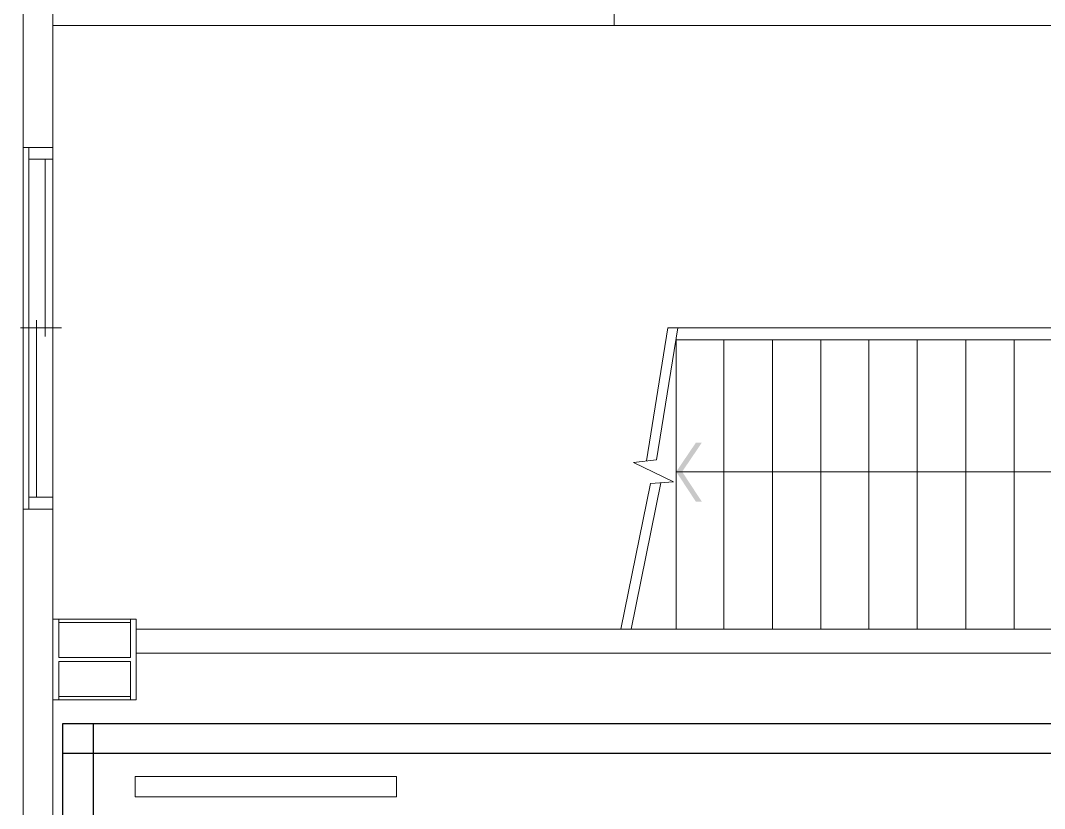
# Model space of a CAD drawing. Header units: millimetres. Extents: x -15161 to 10473752, y -72817 to 33960.
# Drawn here: x -1834 to -1325, y -23369 to -22977 of the extents above; entities that cross this region are included whole.
import ezdxf

# ---------------------------------------------------------------- set-up
doc = ezdxf.new("R2010")
doc.units = ezdxf.units.MM
doc.layers.add('PDF_單色填滿', color=7, linetype='Continuous')
doc.layers.add('PDF_幾何圖形', color=7, linetype='Continuous')

# ---------------------------------------------------------------- blocks, each defined once
blk = doc.blocks.new('庫板1140116')
at = {"color": 94}
for points in [[(-1798.34, -23869.48), (-1813.34, -23869.48), (-1813.34, -23326.44), (-1798.34, -23326.44)], [(-962.97, -23326.44), (-962.97, -23341.44), (-1813.34, -23341.44), (-1813.34, -23326.44)]]:
    blk.add_lwpolyline(points, close=True, dxfattribs=at)
blk = doc.blocks.new('建築底圖1140116')
at = {"layer": 'PDF_單色填滿', "lineweight": 0}
for points in [[(-1508.41, -23201.27), (-1505.45, -23201.27), (-1498.67, -23186.88), (-1495.71, -23186.88)], [(-1498.67, -23216.09), (-1495.71, -23216.09), (-1508.41, -23201.27), (-1505.45, -23201.27)]]:
    blk.add_solid(points, dxfattribs=at)
at = {"layer": 'PDF_幾何圖形', "lineweight": 0}
blk.add_line((-1833.16, -22058.93), (-1833.16, -25652.78), dxfattribs=at)
for points in [[(-1818.34, -22949.35), (-1718.42, -22949.35), (-1718.42, -22967.56), (-1551.17, -22967.56), (-1551.17, -22862.55), (-1539.32, -22862.55), (-1539.32, -22979.41)], [(-1027, -23321.52), (-1027, -22979.41), (-1539.32, -22979.41), (-1818.34, -22979.41)], [(-1833.16, -23039.96), (-1833.16, -23219.9), (-1818.34, -23219.9), (-1818.34, -23039.96)], [(-1830.2, -23039.96), (-1830.2, -23219.9)], [(-1818.34, -23045.89), (-1830.2, -23045.89)], [(-1822.15, -23045.89), (-1822.15, -23133.95)], [(-1814.11, -23129.72), (-1834.43, -23129.72)], [(-1826.39, -23213.98), (-1826.39, -23125.91)], [(-1535.93, -23279.6), (-1521.11, -23207.2), (-1509.68, -23206.36), (-1529.58, -23196.62), (-1518.15, -23195.35), (-1507.56, -23129.72)], [(-1508.41, -23279.6), (-1508.41, -23135.65), (-1237.43, -23135.65), (-1237.43, -23129.72), (-1512.64, -23129.72), (-1523.23, -23195.77)], [(-1484.7, -23279.6), (-1484.7, -23135.65)], [(-1460.57, -23279.6), (-1460.57, -23135.65)], [(-1436.43, -23279.6), (-1436.43, -23135.65)], [(-1412.72, -23279.6), (-1412.72, -23135.65)], [(-1388.59, -23279.6), (-1388.59, -23135.65)], [(-1364.45, -23279.6), (-1364.45, -23135.65)], [(-1340.32, -23279.6), (-1340.32, -23135.65)], [(-1508.41, -23201.27), (-1244.63, -23201.27)], [(-1530.85, -23279.6), (-1516.03, -23206.78)], [(-1818.34, -23213.98), (-1830.2, -23213.98)], [(-1818.34, -23219.9), (-1818.34, -23420.6), (-1833.16, -23420.6), (-1833.16, -23219.9)], [(-1213.3, -23291.46), (-1213.3, -23279.6), (-1776.85, -23279.6)], [(-1776.85, -23291.46), (-1213.3, -23291.46)]]:
    blk.add_lwpolyline(points, dxfattribs=at)
for points in [[(-1818.34, -22946.39), (-1818.34, -23039.96), (-1833.16, -23039.96), (-1833.16, -22946.39)], [(-1779.81, -23314.75), (-1776.85, -23314.75), (-1776.85, -23274.52), (-1779.81, -23274.52), (-1779.81, -23293.58), (-1815.38, -23293.58), (-1815.38, -23274.52), (-1818.34, -23274.52), (-1818.34, -23314.75), (-1815.38, -23314.75), (-1815.38, -23295.69), (-1779.81, -23295.69)], [(-1815.38, -23276.22), (-1815.38, -23274.52), (-1779.81, -23274.52), (-1779.81, -23276.22)], [(-1815.38, -23314.75), (-1815.38, -23313.05), (-1779.81, -23313.05), (-1779.81, -23314.75)]]:
    blk.add_lwpolyline(points, close=True, dxfattribs=at)

msp = doc.modelspace()

# ---------------------------------------------------------------- linework, layer by layer
at = {"color": 8, "lineweight": 13, "ltscale": 0.13}
msp.add_lwpolyline([(-1777.4706, -23362.8533), (-1777.4706, -23352.8533), (-1647.4706, -23352.8533), (-1647.4706, -23362.8533)], close=True, dxfattribs=at)

# ---------------------------------------------------------------- block references
at = {"color": 2}
for name in ['建築底圖1140116', '庫板1140116']:
    msp.add_blockref(name, (0, 0), dxfattribs=at)

doc.saveas('drawing.dxf')
